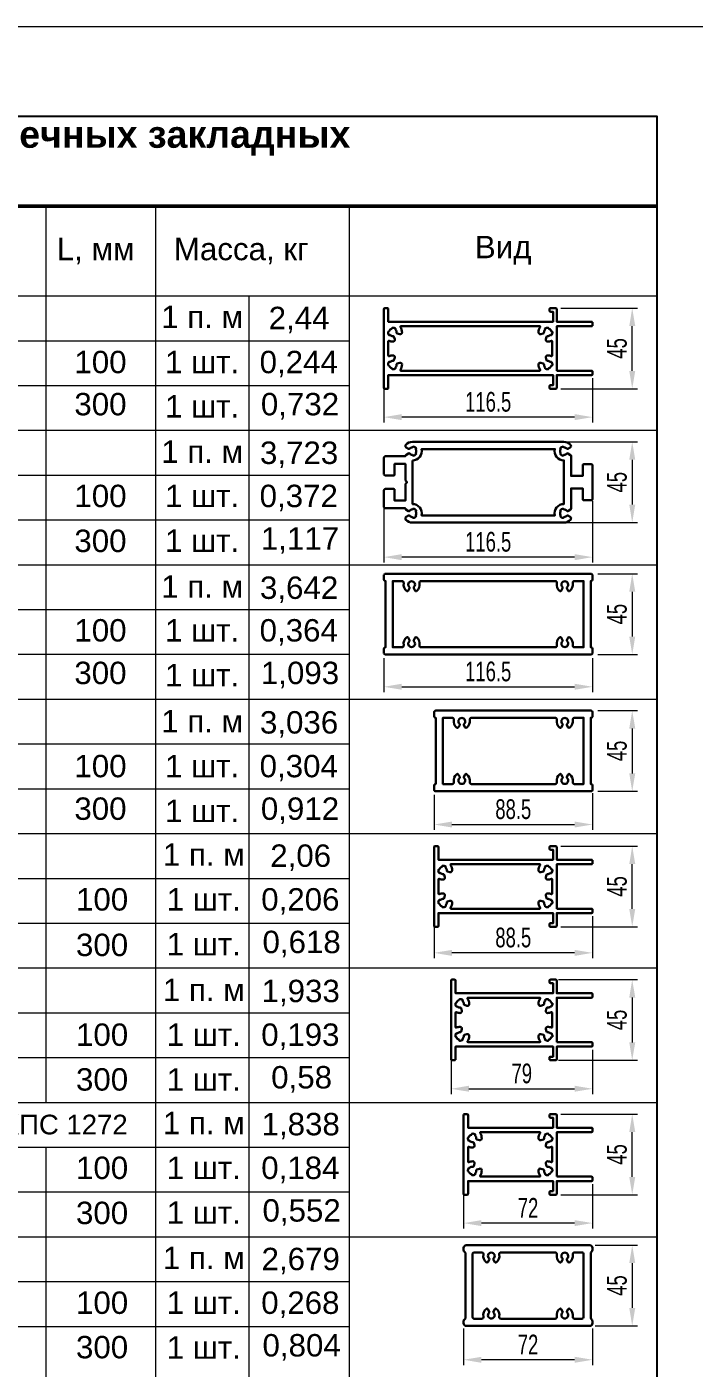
# Model space of a CAD drawing. Extents: x -37 to 4620, y -49 to 348.
# Drawn here: x 749.6 to 824.1, y 147.3 to 297 of the extents above; entities that cross this region are included whole.
import ezdxf

# ---------------------------------------------------------------- set-up
doc = ezdxf.new("R2010")
doc.units = 0
doc.header["$LTSCALE"] = 5
doc.layers.get('0').update_dxf_attribs({"linetype": 'CONTINUOUS', "lineweight": 30})
doc.layers.get('DEFPOINTS').update_dxf_attribs({"linetype": 'CONTINUOUS'})
for name, color, linetype, lineweight in [('3', 1, 'CONTINUOUS', 20), ('4', 160, 'CONTINUOUS', 18), ('Рамки', 1, 'CONTINUOUS', 15), ('Текстовый', 7, 'CONTINUOUS', 9)]:
    doc.layers.add(name, color=color, linetype=linetype, lineweight=lineweight)
doc.layers.add('Скрытые', color=14, linetype='CONTINUOUS', plot=False)
doc.styles.add('22', font='RUSS.SHX', dxfattribs={"width": 0.7, "height": 2.2})
doc.styles.add('4', font='RUSS.shx', dxfattribs={"width": 0.7, "height": 3.5})
doc.styles.add('Каталожный', font='arial.ttf', dxfattribs={"height": 2.5})
doc.dimstyles.new('MX1$0', dxfattribs={"dimtxt": 2.5, "dimasz": 3, "dimexe": 1.3, "dimexo": 0.6, "dimgap": 0.6, "dimtad": 1, "dimdsep": 46, "dimtxsty": '4', "dimcen": 0, "dimclrd": 256, "dimclre": 256, "dimclrt": 256, "dimaunit": 1, "dimadec": 0, "dimazin": 0, "dimtfac": 1, "dimtmove": 0, "dimatfit": 3, "dimfxl": 1, "dimtvp": 1, "dimtolj": 1, "dimlwd": -1, "dimlwe": -1, "dimarcsym": 0})

# ---------------------------------------------------------------- blocks, each defined once
blk = doc.blocks.new('*D104')
at = {"layer": '4', "transparency": 16777216}
for p, q in [((789.49, 226.56), (789.49, 222.75)), ((812.79, 226.56), (812.79, 222.75)), ((791.49, 223.35), (810.79, 223.35))]:
    blk.add_line(p, q, dxfattribs=at)
for points in [[(791.49, 223.69), (791.49, 223.02), (789.49, 223.35)], [(810.79, 223.69), (810.79, 223.02), (812.79, 223.35)]]:
    blk.add_solid(points, dxfattribs=at)
at = {"layer": 'DEFPOINTS', "color": 0, "transparency": 16777216}
for p in [(789.49, 227.16), (812.79, 227.16), (812.79, 223.35)]:
    blk.add_point(p, dxfattribs=at)
at = {"layer": '4', "transparency": 16777216, "insert": (801.14, 225.05), "char_height": 2.2, "attachment_point": 5, "style": '22'}
blk.add_mtext('\\A1;116.5', dxfattribs=at)
blk = doc.blocks.new('*D105')
at = {"layer": '4', "transparency": 16777216}
for p, q in [((813.39, 235.96), (817.82, 235.96)), ((817.22, 233.96), (817.22, 228.96)), ((813.39, 226.96), (817.82, 226.96))]:
    blk.add_line(p, q, dxfattribs=at)
for points in [[(816.89, 233.96), (817.56, 233.96), (817.22, 235.96)], [(816.89, 228.96), (817.56, 228.96), (817.22, 226.96)]]:
    blk.add_solid(points, dxfattribs=at)
at = {"layer": 'DEFPOINTS', "color": 0, "transparency": 16777216}
for p in [(812.79, 235.96), (812.79, 226.96), (817.22, 226.96)]:
    blk.add_point(p, dxfattribs=at)
at = {"layer": '4', "transparency": 16777216, "insert": (815.52, 231.46), "char_height": 2.2, "attachment_point": 5, "rotation": 90, "style": '22'}
blk.add_mtext('\\A1;45', dxfattribs=at)
blk = doc.blocks.new('*D106')
at = {"layer": '4', "transparency": 16777216}
for p, q in [((808.92, 250.68), (817.82, 250.68)), ((817.22, 248.68), (817.22, 243.68)), ((808.92, 241.68), (817.82, 241.68))]:
    blk.add_line(p, q, dxfattribs=at)
for points in [[(816.89, 248.68), (817.56, 248.68), (817.22, 250.68)], [(816.89, 243.68), (817.56, 243.68), (817.22, 241.68)]]:
    blk.add_solid(points, dxfattribs=at)
at = {"layer": 'DEFPOINTS', "color": 0, "transparency": 16777216}
for p in [(808.32, 250.68), (808.32, 241.68), (817.22, 241.68)]:
    blk.add_point(p, dxfattribs=at)
at = {"layer": '4', "transparency": 16777216, "insert": (815.52, 246.18), "char_height": 2.2, "attachment_point": 5, "rotation": 90, "style": '22'}
blk.add_mtext('\\A1;45', dxfattribs=at)
blk = doc.blocks.new('*D107')
at = {"layer": '4', "transparency": 16777216}
for p, q in [((789.49, 244.05), (789.49, 237.22)), ((812.79, 244.05), (812.79, 237.22)), ((810.79, 237.82), (791.49, 237.82))]:
    blk.add_line(p, q, dxfattribs=at)
for points in [[(791.49, 238.15), (791.49, 237.48), (789.49, 237.82)], [(810.79, 238.15), (810.79, 237.48), (812.79, 237.82)]]:
    blk.add_solid(points, dxfattribs=at)
at = {"layer": 'DEFPOINTS', "color": 0, "transparency": 16777216}
for p in [(789.49, 244.65), (812.79, 244.65), (789.49, 237.82)]:
    blk.add_point(p, dxfattribs=at)
at = {"layer": '4', "transparency": 16777216, "insert": (801.14, 239.52), "char_height": 2.2, "attachment_point": 5, "style": '22'}
blk.add_mtext('\\A1;116.5', dxfattribs=at)
blk = doc.blocks.new('*D110')
at = {"layer": '4', "transparency": 16777216}
for p, q in [((809.24, 265.61), (817.82, 265.61)), ((817.22, 258.61), (817.22, 263.61)), ((809.24, 256.61), (817.82, 256.61))]:
    blk.add_line(p, q, dxfattribs=at)
for points in [[(816.89, 263.61), (817.56, 263.61), (817.22, 265.61)], [(816.89, 258.61), (817.56, 258.61), (817.22, 256.61)]]:
    blk.add_solid(points, dxfattribs=at)
at = {"layer": 'DEFPOINTS', "color": 0, "transparency": 16777216}
for p in [(808.64, 265.61), (817.22, 265.61), (808.64, 256.61)]:
    blk.add_point(p, dxfattribs=at)
at = {"layer": '4', "transparency": 16777216, "insert": (815.52, 261.11), "char_height": 2.2, "attachment_point": 5, "rotation": 90, "style": '22'}
blk.add_mtext('\\A1;45', dxfattribs=at)
blk = doc.blocks.new('*D111')
at = {"layer": '4', "transparency": 16777216}
for p, q in [((812.79, 257.78), (812.79, 252.84)), ((789.49, 256.84), (789.49, 252.84)), ((810.79, 253.44), (791.49, 253.44))]:
    blk.add_line(p, q, dxfattribs=at)
for points in [[(791.49, 253.78), (791.49, 253.11), (789.49, 253.44)], [(810.79, 253.78), (810.79, 253.11), (812.79, 253.44)]]:
    blk.add_solid(points, dxfattribs=at)
at = {"layer": 'DEFPOINTS', "color": 0, "transparency": 16777216}
for p in [(812.79, 258.38), (789.49, 257.44), (789.49, 253.44)]:
    blk.add_point(p, dxfattribs=at)
at = {"layer": '4', "transparency": 16777216, "insert": (801.14, 255.14), "char_height": 2.2, "attachment_point": 5, "style": '22'}
blk.add_mtext('\\A1;116.5', dxfattribs=at)
blk = doc.blocks.new('*D71')
at = {"layer": '4', "transparency": 16777216}
for p, q in [((798.39, 151.73), (798.39, 147.65)), ((812.79, 151.73), (812.79, 147.65)), ((810.79, 148.25), (800.39, 148.25))]:
    blk.add_line(p, q, dxfattribs=at)
for points in [[(800.39, 148.58), (800.39, 147.91), (798.39, 148.25)], [(810.79, 148.58), (810.79, 147.91), (812.79, 148.25)]]:
    blk.add_solid(points, dxfattribs=at)
at = {"layer": 'DEFPOINTS', "color": 0, "transparency": 16777216}
for p in [(798.39, 152.33), (812.79, 152.33), (798.39, 148.25)]:
    blk.add_point(p, dxfattribs=at)
at = {"layer": '4', "transparency": 16777216, "insert": (805.59, 149.95), "char_height": 2.2, "attachment_point": 5, "style": '22'}
blk.add_mtext('\\A1;72', dxfattribs=at)
blk = doc.blocks.new('*D72')
at = {"layer": '4', "transparency": 16777216}
for p, q in [((813.09, 161.03), (817.82, 161.03)), ((817.22, 159.03), (817.22, 154.03)), ((813.09, 152.03), (817.82, 152.03))]:
    blk.add_line(p, q, dxfattribs=at)
for points in [[(816.89, 159.03), (817.56, 159.03), (817.22, 161.03)], [(816.89, 154.03), (817.56, 154.03), (817.22, 152.03)]]:
    blk.add_solid(points, dxfattribs=at)
at = {"layer": 'DEFPOINTS', "color": 0, "transparency": 16777216}
for p in [(812.49, 161.03), (812.49, 152.03), (817.22, 152.03)]:
    blk.add_point(p, dxfattribs=at)
at = {"layer": '4', "transparency": 16777216, "insert": (815.52, 156.53), "char_height": 2.2, "attachment_point": 5, "rotation": 90, "style": '22'}
blk.add_mtext('\\A1;45', dxfattribs=at)
blk = doc.blocks.new('*D73')
at = {"layer": '4', "transparency": 16777216}
for p, q in [((795.09, 211.29), (795.09, 207.38)), ((812.79, 211.49), (812.79, 207.38)), ((797.09, 207.98), (810.79, 207.98))]:
    blk.add_line(p, q, dxfattribs=at)
for points in [[(797.09, 208.31), (797.09, 207.65), (795.09, 207.98)], [(810.79, 208.31), (810.79, 207.65), (812.79, 207.98)]]:
    blk.add_solid(points, dxfattribs=at)
at = {"layer": 'DEFPOINTS', "color": 0, "transparency": 16777216}
for p in [(795.09, 211.89), (812.79, 212.09), (812.79, 207.98)]:
    blk.add_point(p, dxfattribs=at)
at = {"layer": '4', "transparency": 16777216, "insert": (803.94, 209.68), "char_height": 2.2, "attachment_point": 5, "style": '22'}
blk.add_mtext('\\A1;88.5', dxfattribs=at)
blk = doc.blocks.new('*D74')
at = {"layer": '4', "transparency": 16777216}
for p, q in [((813.39, 220.69), (817.82, 220.69)), ((817.22, 218.69), (817.22, 213.69)), ((813.39, 211.69), (817.82, 211.69))]:
    blk.add_line(p, q, dxfattribs=at)
for points in [[(816.89, 218.69), (817.56, 218.69), (817.22, 220.69)], [(816.89, 213.69), (817.56, 213.69), (817.22, 211.69)]]:
    blk.add_solid(points, dxfattribs=at)
at = {"layer": 'DEFPOINTS', "color": 0, "transparency": 16777216}
for p in [(812.79, 220.69), (812.79, 211.69), (817.22, 211.69)]:
    blk.add_point(p, dxfattribs=at)
at = {"layer": '4', "transparency": 16777216, "insert": (815.52, 216.19), "char_height": 2.2, "attachment_point": 5, "rotation": 90, "style": '22'}
blk.add_mtext('\\A1;45', dxfattribs=at)
blk = doc.blocks.new('*D76')
at = {"layer": '4', "transparency": 16777216}
for p, q in [((809.24, 205.57), (817.82, 205.57)), ((817.22, 198.57), (817.22, 203.57)), ((809.24, 196.57), (817.82, 196.57))]:
    blk.add_line(p, q, dxfattribs=at)
for points in [[(816.89, 203.57), (817.56, 203.57), (817.22, 205.57)], [(816.89, 198.57), (817.56, 198.57), (817.22, 196.57)]]:
    blk.add_solid(points, dxfattribs=at)
at = {"layer": 'DEFPOINTS', "color": 0, "transparency": 16777216}
for p in [(808.64, 205.57), (817.22, 205.57), (808.64, 196.57)]:
    blk.add_point(p, dxfattribs=at)
at = {"layer": '4', "transparency": 16777216, "insert": (815.52, 201.07), "char_height": 2.2, "attachment_point": 5, "rotation": 90, "style": '22'}
blk.add_mtext('\\A1;45', dxfattribs=at)
blk = doc.blocks.new('*D77')
at = {"layer": '4', "transparency": 16777216}
for p, q in [((812.79, 197.74), (812.79, 193.06)), ((795.09, 196.8), (795.09, 193.06)), ((810.79, 193.66), (797.09, 193.66))]:
    blk.add_line(p, q, dxfattribs=at)
for points in [[(797.09, 193.99), (797.09, 193.32), (795.09, 193.66)], [(810.79, 193.99), (810.79, 193.32), (812.79, 193.66)]]:
    blk.add_solid(points, dxfattribs=at)
at = {"layer": 'DEFPOINTS', "color": 0, "transparency": 16777216}
for p in [(812.79, 198.34), (795.09, 197.4), (795.09, 193.66)]:
    blk.add_point(p, dxfattribs=at)
at = {"layer": '4', "transparency": 16777216, "insert": (803.94, 195.36), "char_height": 2.2, "attachment_point": 5, "style": '22'}
blk.add_mtext('\\A1;88.5', dxfattribs=at)
blk = doc.blocks.new('*D78')
at = {"layer": '4', "transparency": 16777216}
for p, q in [((809.24, 175.66), (817.82, 175.66)), ((817.22, 168.66), (817.22, 173.66)), ((809.24, 166.66), (817.82, 166.66))]:
    blk.add_line(p, q, dxfattribs=at)
for points in [[(816.89, 173.66), (817.56, 173.66), (817.22, 175.66)], [(816.89, 168.66), (817.56, 168.66), (817.22, 166.66)]]:
    blk.add_solid(points, dxfattribs=at)
at = {"layer": 'DEFPOINTS', "color": 0, "transparency": 16777216}
for p in [(808.64, 175.66), (817.22, 175.66), (808.64, 166.66)]:
    blk.add_point(p, dxfattribs=at)
at = {"layer": '4', "transparency": 16777216, "insert": (815.52, 171.16), "char_height": 2.2, "attachment_point": 5, "rotation": 90, "style": '22'}
blk.add_mtext('\\A1;45', dxfattribs=at)
blk = doc.blocks.new('*D79')
at = {"layer": '4', "transparency": 16777216}
for p, q in [((812.79, 167.83), (812.79, 162.9)), ((798.39, 166.9), (798.39, 162.9)), ((810.79, 163.5), (800.39, 163.5))]:
    blk.add_line(p, q, dxfattribs=at)
for points in [[(800.39, 163.83), (800.39, 163.17), (798.39, 163.5)], [(810.79, 163.83), (810.79, 163.17), (812.79, 163.5)]]:
    blk.add_solid(points, dxfattribs=at)
at = {"layer": 'DEFPOINTS', "color": 0, "transparency": 16777216}
for p in [(812.79, 168.43), (798.39, 167.5), (798.39, 163.5)]:
    blk.add_point(p, dxfattribs=at)
at = {"layer": '4', "transparency": 16777216, "insert": (805.59, 165.2), "char_height": 2.2, "attachment_point": 5, "style": '22'}
blk.add_mtext('\\A1;72', dxfattribs=at)
blk = doc.blocks.new('*D80')
at = {"layer": '4', "transparency": 16777216}
for p, q in [((812.79, 182.84), (812.79, 177.89)), ((796.99, 182.39), (796.99, 177.89)), ((798.99, 178.49), (810.79, 178.49))]:
    blk.add_line(p, q, dxfattribs=at)
for points in [[(798.99, 178.83), (798.99, 178.16), (796.99, 178.49)], [(810.79, 178.83), (810.79, 178.16), (812.79, 178.49)]]:
    blk.add_solid(points, dxfattribs=at)
at = {"layer": 'DEFPOINTS', "color": 0, "transparency": 16777216}
for p in [(796.99, 182.99, 0.02), (812.79, 183.44, 0.02), (812.79, 178.49)]:
    blk.add_point(p, dxfattribs=at)
at = {"layer": '4', "transparency": 16777216, "insert": (804.89, 180.19), "char_height": 2.2, "attachment_point": 5, "style": '22'}
blk.add_mtext('\\A1;79', dxfattribs=at)
blk = doc.blocks.new('*D81')
at = {"layer": '4', "transparency": 16777216}
for p, q in [((808.99, 190.67), (817.82, 190.67)), ((817.22, 188.67), (817.22, 183.67)), ((808.99, 181.67), (817.82, 181.67))]:
    blk.add_line(p, q, dxfattribs=at)
for points in [[(816.89, 188.67), (817.56, 188.67), (817.22, 190.67)], [(816.89, 183.67), (817.56, 183.67), (817.22, 181.67)]]:
    blk.add_solid(points, dxfattribs=at)
at = {"layer": 'DEFPOINTS', "color": 0, "transparency": 16777216}
for p in [(808.39, 190.67, 0.02), (808.39, 181.67, 0.02), (817.22, 181.67)]:
    blk.add_point(p, dxfattribs=at)
at = {"layer": '4', "transparency": 16777216, "insert": (815.52, 186.17), "char_height": 2.2, "attachment_point": 5, "rotation": 90, "style": '22'}
blk.add_mtext('\\A1;45', dxfattribs=at)

msp = doc.modelspace()

# ---------------------------------------------------------------- linework, layer by layer
at = {"linetype": 'Continuous', "lineweight": 50}
msp.add_line((655, 276.974), (820, 276.98, 0.033), dxfattribs=at)
for points, elevation in [([(808.788, 258.627), (808.788, 263.587), (812.688, 263.587, 0.4142136), (812.788, 263.687), (812.788, 263.987, 0.4142136), (812.688, 264.087), (808.788, 264.087), (808.788, 265.507, 0.4142136), (808.688, 265.607), (808.088, 265.607, 0.4142136), (807.988, 265.507), (807.988, 265.307, 0.4142136), (808.088, 265.207), (808.388, 265.207), (808.388, 264.087), (789.988, 264.087), (789.988, 265.507, 0.4142136), (789.888, 265.607), (789.588, 265.607, 0.4142136), (789.488, 265.507), (789.488, 256.707, 0.4142136), (789.588, 256.607), (789.888, 256.607, 0.4142136), (789.988, 256.707), (789.988, 258.127), (808.388, 258.127), (808.388, 257.007), (808.088, 257.007, 0.4142136), (807.988, 256.907), (807.988, 256.707, 0.4142136), (808.088, 256.607), (808.688, 256.607, 0.4142136), (808.788, 256.707), (808.788, 258.127), (812.688, 258.127, 0.4142136), (812.788, 258.227), (812.788, 258.527, 0.4142136), (812.688, 258.627)], 0.03), ([(790.981, 259.439, 0.3586058), (790.907, 259.336, -0.2039765), (790.799, 259.025, 0.25491), (790.786, 258.969), (790.806, 258.895, -0.2), (790.419, 258.792), (790.399, 258.866, 0.25491), (790.36, 258.907, -0.2419516), (790.088, 259.179, 0.25491), (790.047, 259.218), (789.973, 259.238, -0.2), (790.076, 259.625), (790.15, 259.605, 0.25491), (790.206, 259.618, -0.2039765), (790.517, 259.726, 0.3586058), (790.62, 259.8), (790.697, 260.085, 0.4874271), (790.507, 260.337, 0.1089189), (790.072, 260.25, -0.5418703), (789.988, 260.304), (789.988, 261.91, -0.5418703), (790.072, 261.965, 0.1089189), (790.507, 261.877, 0.4874271), (790.697, 262.129), (790.62, 262.414, 0.3586058), (790.517, 262.488, -0.2039765), (790.206, 262.596, 0.25491), (790.15, 262.61), (790.076, 262.59, -0.2), (789.973, 262.976), (790.047, 262.996, 0.25491), (790.088, 263.036, -0.2419516), (790.36, 263.307, 0.25491), (790.399, 263.349), (790.419, 263.423, -0.2), (790.806, 263.319), (790.786, 263.245, 0.25491), (790.799, 263.189, -0.2039765), (790.907, 262.879, 0.3586058), (790.981, 262.775), (791.266, 262.699, 0.4874271), (791.518, 262.888, 0.1571487), (791.335, 263.493, -0.6048292), (791.385, 263.587), (806.892, 263.587, -0.6048292), (806.941, 263.493, 0.1571487), (806.758, 262.888, 0.4874271), (807.01, 262.699), (807.295, 262.775, 0.3586058), (807.369, 262.879, -0.2039765), (807.477, 263.189, 0.25491), (807.491, 263.245), (807.471, 263.319, -0.2), (807.857, 263.423), (807.877, 263.349, 0.25491), (807.917, 263.307, -0.2419516), (808.188, 263.036, 0.25491), (808.23, 262.996), (808.304, 262.976, -0.2), (808.2, 262.59), (808.126, 262.61, 0.25491), (808.07, 262.596, -0.2039765), (807.759, 262.488, 0.3586058), (807.656, 262.414), (807.58, 262.129, 0.4874271), (807.769, 261.877, 0.1089189), (808.204, 261.965, -0.5418703), (808.288, 261.91), (808.288, 260.304, -0.5418703), (808.204, 260.25, 0.1089189), (807.769, 260.337, 0.4874271), (807.58, 260.085), (807.656, 259.8, 0.3586058), (807.759, 259.726, -0.2039765), (808.07, 259.618, 0.25491), (808.126, 259.605), (808.2, 259.625, -0.2), (808.304, 259.238), (808.23, 259.218, 0.25491), (808.188, 259.179, -0.2419516), (807.917, 258.907, 0.25491), (807.877, 258.866), (807.857, 258.792, -0.2), (807.471, 258.895), (807.491, 258.969, 0.25491), (807.477, 259.025, -0.2039765), (807.369, 259.336, 0.3586058), (807.295, 259.439), (807.01, 259.516, 0.4874271), (806.758, 259.326, 0.1571487), (806.941, 258.721, -0.6048292), (806.892, 258.627), (791.385, 258.627, -0.6048292), (791.335, 258.721, 0.1571487), (791.518, 259.326, 0.4874271), (791.266, 259.516)], 0.03), ([(791.888, 245.955), (791.888, 244.13), (790.688, 244.13), (790.688, 245.33, 0.4142136), (790.588, 245.43), (789.688, 245.43, 0.4142136), (789.488, 245.23), (789.488, 243.48, 0.4142136), (789.688, 243.28), (791.888, 243.28), (791.888, 243.23, 0.2679492), (791.938, 243.143), (792.246, 242.965, 0.3586058), (792.372, 242.986, -0.2039765), (792.668, 243.13, 0.25491), (792.717, 243.16), (792.755, 243.226, -0.2), (793.101, 243.026), (793.063, 242.96, 0.25491), (793.062, 242.902, -0.2419516), (793.062, 242.518, 0.25491), (793.063, 242.461), (793.101, 242.394, -0.2), (792.755, 242.194), (792.717, 242.261, 0.25491), (792.668, 242.291, -0.2039765), (792.372, 242.434, 0.3586058), (792.246, 242.455), (791.986, 242.305, 0.485561), (791.942, 242, 0.2052814), (792.688, 241.68), (809.588, 241.68, 0.2052814), (810.334, 242, 0.485561), (810.29, 242.305), (810.03, 242.455, 0.3586058), (809.905, 242.434, -0.2039765), (809.609, 242.291, 0.25491), (809.56, 242.261), (809.521, 242.194, -0.2), (809.175, 242.394), (809.213, 242.461, 0.25491), (809.215, 242.518, -0.2419516), (809.215, 242.902, 0.25491), (809.213, 242.96), (809.175, 243.026, -0.2), (809.521, 243.226), (809.56, 243.16, 0.25491), (809.609, 243.13, -0.2039765), (809.905, 242.986, 0.3586058), (810.03, 242.965), (810.338, 243.143, 0.2679492), (810.388, 243.23), (810.388, 245.48), (811.688, 245.48), (811.688, 244.28, 0.4142136), (811.788, 244.18), (812.688, 244.18, 0.4142136), (812.788, 244.28), (812.788, 248.08, 0.4142136), (812.688, 248.18), (811.788, 248.18, 0.4142136), (811.688, 248.08), (811.688, 246.88), (810.388, 246.88), (810.388, 249.131, 0.2679492), (810.338, 249.217), (810.03, 249.395, 0.3586058), (809.905, 249.374, -0.2039765), (809.609, 249.231, 0.25491), (809.56, 249.201), (809.521, 249.134, -0.2), (809.175, 249.334), (809.213, 249.401, 0.25491), (809.215, 249.458, -0.2419516), (809.215, 249.842, 0.25491), (809.213, 249.9), (809.175, 249.966, -0.2), (809.521, 250.166), (809.56, 250.1, 0.25491), (809.609, 250.07, -0.2039765), (809.905, 249.926, 0.3586058), (810.03, 249.905), (810.29, 250.055, 0.485561), (810.334, 250.36, 0.2052814), (809.588, 250.68), (792.688, 250.68, 0.2052814), (791.942, 250.36, 0.485561), (791.986, 250.055), (792.246, 249.905, 0.3586058), (792.372, 249.926, -0.2039765), (792.668, 250.07, 0.25491), (792.717, 250.1), (792.755, 250.166, -0.2), (793.101, 249.966), (793.063, 249.9, 0.25491), (793.062, 249.842, -0.2419516), (793.062, 249.458, 0.25491), (793.063, 249.401), (793.101, 249.334, -0.2), (792.755, 249.134), (792.717, 249.201, 0.25491), (792.668, 249.231, -0.2039765), (792.372, 249.374, 0.3586058), (792.246, 249.395), (791.938, 249.217, 0.2679492), (791.888, 249.131), (791.888, 249.08), (789.688, 249.08, 0.4142136), (789.488, 248.88), (789.488, 247.13, 0.4142136), (789.688, 246.93), (790.588, 246.93, 0.4142136), (790.688, 247.03), (790.688, 248.23), (791.888, 248.23), (791.888, 246.405, 0.1989124), (791.906, 246.363), (792.088, 246.18), (791.906, 245.998, 0.1989124)], 0.028), ([(792.688, 248.62), (792.688, 243.74, -0.4818211), (793.692, 242.48), (808.584, 242.48, -0.4818211), (809.588, 243.74), (809.588, 248.62, -0.4818211), (808.584, 249.88), (793.692, 249.88, -0.4818211)], 0.028), ([(812.588, 235.956, -0.4142136), (812.788, 235.756), (812.788, 235.356, -0.4142136), (812.588, 235.156), (812.588, 227.756), (812.588, 227.756, -0.4142136), (812.788, 227.556), (812.788, 227.156, -0.4142136), (812.588, 226.956), (789.688, 226.956, -0.4142136), (789.488, 227.156), (789.488, 227.556, -0.4142136), (789.688, 227.756), (789.688, 227.756), (789.688, 235.156, -0.4142136), (789.488, 235.356), (789.488, 235.756, -0.4142136), (789.688, 235.956)], 0.026), ([(792.191, 234.068), (792.354, 234.349, 0.3539973), (792.334, 234.473, -2.6034117), (792.843, 234.473, 0.3539973), (792.823, 234.349), (792.985, 234.068, 0.4514162), (793.132, 234.039, 0.2834189), (793.473, 234.919, -0.468837), (793.67, 235.156), (808.607, 235.156, -0.468837), (808.803, 234.919, 0.2834189), (809.144, 234.039, 0.4514162), (809.291, 234.068), (809.454, 234.349, 0.3539973), (809.434, 234.473, -2.6034117), (809.943, 234.473, 0.3539973), (809.923, 234.349), (810.085, 234.068, 0.4514162), (810.232, 234.039, 0.2834189), (810.573, 234.919, -0.468837), (810.77, 235.156), (811.788, 235.156), (811.788, 227.756), (810.77, 227.756, -0.468837), (810.573, 227.992, 0.2834189), (810.232, 228.873, 0.4514162), (810.085, 228.843), (809.923, 228.562, 0.3539973), (809.943, 228.438, -2.6034117), (809.434, 228.438, 0.3539973), (809.454, 228.562), (809.291, 228.843, 0.4514162), (809.144, 228.873, 0.2834189), (808.803, 227.992, -0.468837), (808.607, 227.756), (793.67, 227.756, -0.468837), (793.473, 227.992, 0.2834189), (793.132, 228.873, 0.4514162), (792.985, 228.843), (792.823, 228.562, 0.3539973), (792.843, 228.438, -2.6034117), (792.334, 228.438, 0.3539973), (792.354, 228.562), (792.191, 228.843, 0.4514162), (792.044, 228.873, 0.2834189), (791.703, 227.992, -0.468837), (791.507, 227.756), (790.488, 227.756), (790.488, 235.156), (791.507, 235.156, -0.468837), (791.703, 234.919, 0.2834189), (792.044, 234.039, 0.4514162)], 0.026), ([(795.288, 211.689, -0.4142136), (795.088, 211.889), (795.088, 212.289, -0.4142136), (795.288, 212.489), (795.288, 219.889, -0.4142136), (795.088, 220.089), (795.088, 220.489, -0.4142136), (795.288, 220.689), (812.588, 220.689, -0.4142136), (812.788, 220.489), (812.788, 220.089, -0.4142136), (812.588, 219.889), (812.588, 212.489, -0.4142136), (812.788, 212.289), (812.788, 211.889, -0.4142136), (812.588, 211.689)], 0.024), ([(810.085, 213.576), (809.923, 213.296, 0.3539973), (809.943, 213.171, -2.6034117), (809.434, 213.171, 0.3539973), (809.454, 213.296), (809.291, 213.576, 0.4514162), (809.144, 213.606, 0.2834189), (808.803, 212.725, -0.468837), (808.607, 212.489), (799.27, 212.489, -0.468837), (799.073, 212.725, 0.2834189), (798.732, 213.606, 0.4514162), (798.585, 213.576), (798.423, 213.296, 0.3539973), (798.443, 213.171, -2.6034117), (797.934, 213.171, 0.3539973), (797.954, 213.296), (797.791, 213.576, 0.4514162), (797.644, 213.606, 0.2834189), (797.303, 212.725, -0.468837), (797.107, 212.489), (796.088, 212.489), (796.088, 219.889), (797.107, 219.889, -0.468837), (797.303, 219.653, 0.2834189), (797.644, 218.772, 0.4514162), (797.791, 218.802), (797.954, 219.082, 0.3539973), (797.934, 219.207, -2.6034117), (798.443, 219.207, 0.3539973), (798.423, 219.082), (798.585, 218.802, 0.4514162), (798.732, 218.772, 0.2834189), (799.073, 219.653, -0.468837), (799.27, 219.889), (808.607, 219.889, -0.468837), (808.803, 219.653, 0.2834189), (809.144, 218.772, 0.4514162), (809.291, 218.802), (809.454, 219.082, 0.3539973), (809.434, 219.207, -2.6034117), (809.943, 219.207, 0.3539973), (809.923, 219.082), (810.085, 218.802, 0.4514162), (810.232, 218.772, 0.2834189), (810.573, 219.653, -0.468837), (810.77, 219.889), (811.788, 219.889), (811.788, 212.489), (810.77, 212.489, -0.468837), (810.573, 212.725, 0.2834189), (810.232, 213.606, 0.4514162)], 0.024), ([(808.788, 198.588), (808.788, 203.548), (812.688, 203.548, 0.4142136), (812.788, 203.648), (812.788, 203.948, 0.4142136), (812.688, 204.048), (808.788, 204.048), (808.788, 205.468, 0.4142136), (808.688, 205.568), (808.088, 205.568, 0.4142136), (807.988, 205.468), (807.988, 205.268, 0.4142136), (808.088, 205.168), (808.388, 205.168), (808.388, 204.048), (795.588, 204.048), (795.588, 205.468, 0.4142136), (795.488, 205.568), (795.188, 205.568, 0.4142136), (795.088, 205.468), (795.088, 196.668, 0.4142136), (795.188, 196.568), (795.488, 196.568, 0.4142136), (795.588, 196.668), (795.588, 198.088), (808.388, 198.088), (808.388, 196.968), (808.088, 196.968, 0.4142136), (807.988, 196.868), (807.988, 196.668, 0.4142136), (808.088, 196.568), (808.688, 196.568, 0.4142136), (808.788, 196.668), (808.788, 198.088), (812.688, 198.088, 0.4142136), (812.788, 198.188), (812.788, 198.488, 0.4142136), (812.688, 198.588)], 0.022), ([(796.581, 199.4, 0.3586058), (796.507, 199.297, -0.2039765), (796.4, 198.986, 0.25491), (796.386, 198.93), (796.406, 198.856, -0.2), (796.019, 198.753), (796, 198.827, 0.25491), (795.96, 198.868, -0.2419516), (795.689, 199.14, 0.25491), (795.647, 199.18), (795.573, 199.199, -0.2), (795.677, 199.586), (795.75, 199.566, 0.25491), (795.806, 199.579, -0.2039765), (796.117, 199.687, 0.3586058), (796.221, 199.761), (796.297, 200.046, 0.4874271), (796.107, 200.298, 0.1089189), (795.673, 200.211, -0.5418703), (795.588, 200.266), (795.588, 201.871, -0.5418703), (795.673, 201.926, 0.1089189), (796.107, 201.839, 0.4874271), (796.297, 202.09), (796.221, 202.375, 0.3586058), (796.117, 202.449, -0.2039765), (795.806, 202.557, 0.25491), (795.75, 202.571), (795.677, 202.551, -0.2), (795.573, 202.937), (795.647, 202.957, 0.25491), (795.689, 202.997, -0.2419516), (795.96, 203.268, 0.25491), (796, 203.31), (796.019, 203.384, -0.2), (796.406, 203.28), (796.386, 203.206, 0.25491), (796.4, 203.15, -0.2039765), (796.507, 202.84, 0.3586058), (796.581, 202.736), (796.867, 202.66, 0.4874271), (797.118, 202.849, 0.1571487), (796.936, 203.454, -0.6048292), (796.985, 203.548), (806.892, 203.548, -0.6048292), (806.941, 203.454, 0.1571487), (806.759, 202.849, 0.4874271), (807.01, 202.66), (807.296, 202.736, 0.3586058), (807.369, 202.84, -0.2039765), (807.477, 203.15, 0.25491), (807.491, 203.206), (807.471, 203.28, -0.2), (807.857, 203.384), (807.877, 203.31, 0.25491), (807.917, 203.268, -0.2419516), (808.188, 202.997, 0.25491), (808.23, 202.957), (808.304, 202.937, -0.2), (808.2, 202.551), (808.126, 202.571, 0.25491), (808.071, 202.557, -0.2039765), (807.76, 202.449, 0.3586058), (807.656, 202.375), (807.58, 202.09, 0.4874271), (807.769, 201.839, 0.1089189), (808.204, 201.926, -0.5418703), (808.288, 201.871), (808.288, 200.266, -0.5418703), (808.204, 200.211, 0.1089189), (807.769, 200.298, 0.4874271), (807.58, 200.046), (807.656, 199.761, 0.3586058), (807.76, 199.687, -0.2039765), (808.071, 199.579, 0.25491), (808.126, 199.566), (808.2, 199.586, -0.2), (808.304, 199.199), (808.23, 199.18, 0.25491), (808.188, 199.14, -0.2419516), (807.917, 198.868, 0.25491), (807.877, 198.827), (807.857, 198.753, -0.2), (807.471, 198.856), (807.491, 198.93, 0.25491), (807.477, 198.986, -0.2039765), (807.369, 199.297, 0.3586058), (807.296, 199.4), (807.01, 199.477, 0.4874271), (806.759, 199.287, 0.1571487), (806.941, 198.682, -0.6048292), (806.892, 198.588), (796.985, 198.588, -0.6048292), (796.936, 198.682, 0.1571487), (797.118, 199.287, 0.4874271), (796.867, 199.477)], 0.022), ([(808.789, 183.693), (808.789, 188.653), (812.689, 188.653, 0.4142136), (812.789, 188.753), (812.789, 189.053, 0.4142136), (812.689, 189.153), (808.789, 189.153), (808.789, 190.573, 0.4142136), (808.689, 190.673), (808.089, 190.673, 0.4142136), (807.989, 190.573), (807.989, 190.373, 0.4142136), (808.089, 190.273), (808.389, 190.273), (808.389, 189.153), (797.489, 189.153), (797.489, 190.573, 0.4142136), (797.389, 190.673), (797.089, 190.673, 0.4142136), (796.989, 190.573), (796.989, 181.773, 0.4142136), (797.089, 181.673), (797.389, 181.673, 0.4142136), (797.489, 181.773), (797.489, 183.193), (808.389, 183.193), (808.389, 182.073), (808.089, 182.073, 0.4142136), (807.989, 181.973), (807.989, 181.773, 0.4142136), (808.089, 181.673), (808.689, 181.673, 0.4142136), (808.789, 181.773), (808.789, 183.193), (812.689, 183.193, 0.4142136), (812.789, 183.293), (812.789, 183.593, 0.4142136), (812.689, 183.693)], 0.02), ([(798.481, 184.505, 0.3586058), (798.408, 184.401, -0.2039765), (798.3, 184.09, 0.25491), (798.286, 184.035), (798.306, 183.961, -0.2), (797.92, 183.857), (797.9, 183.931, 0.25491), (797.86, 183.973, -0.2419516), (797.589, 184.244, 0.25491), (797.547, 184.284), (797.473, 184.304, -0.2), (797.577, 184.69), (797.651, 184.67, 0.25491), (797.706, 184.684, -0.2039765), (798.017, 184.792, 0.3586058), (798.121, 184.865), (798.197, 185.151, 0.4874271), (798.008, 185.402, 0.1089189), (797.573, 185.315, -0.5418703), (797.489, 185.37), (797.489, 186.975, -0.5418703), (797.573, 187.03, 0.1089189), (798.008, 186.943, 0.4874271), (798.197, 187.194), (798.121, 187.48, 0.3586058), (798.017, 187.554, -0.2039765), (797.706, 187.661, 0.25491), (797.651, 187.675), (797.577, 187.655, -0.2), (797.473, 188.041), (797.547, 188.061, 0.25491), (797.589, 188.101, -0.2419516), (797.86, 188.372, 0.25491), (797.9, 188.414), (797.92, 188.488, -0.2), (798.306, 188.384), (798.286, 188.31, 0.25491), (798.3, 188.255, -0.2039765), (798.408, 187.944, 0.3586058), (798.481, 187.84), (798.767, 187.764, 0.4874271), (799.018, 187.954, 0.1571487), (798.836, 188.558, -0.6048292), (798.885, 188.653), (806.892, 188.653, -0.6048292), (806.941, 188.558, 0.1571487), (806.759, 187.954, 0.4874271), (807.01, 187.764), (807.296, 187.84, 0.3586058), (807.37, 187.944, -0.2039765), (807.477, 188.255, 0.25491), (807.491, 188.31), (807.471, 188.384, -0.2), (807.857, 188.488), (807.877, 188.414, 0.25491), (807.917, 188.372, -0.2419516), (808.188, 188.101, 0.25491), (808.23, 188.061), (808.304, 188.041, -0.2), (808.2, 187.655), (808.127, 187.675, 0.25491), (808.071, 187.661, -0.2039765), (807.76, 187.554, 0.3586058), (807.656, 187.48), (807.58, 187.194, 0.4874271), (807.77, 186.943, 0.1089189), (808.204, 187.03, -0.5418703), (808.289, 186.975), (808.289, 185.37, -0.5418703), (808.204, 185.315, 0.1089189), (807.77, 185.402, 0.4874271), (807.58, 185.151), (807.656, 184.865, 0.3586058), (807.76, 184.792, -0.2039765), (808.071, 184.684, 0.25491), (808.127, 184.67), (808.2, 184.69, -0.2), (808.304, 184.304), (808.23, 184.284, 0.25491), (808.188, 184.244, -0.2419516), (807.917, 183.973, 0.25491), (807.877, 183.931), (807.857, 183.857, -0.2), (807.471, 183.961), (807.491, 184.035, 0.25491), (807.477, 184.09, -0.2039765), (807.37, 184.401, 0.3586058), (807.296, 184.505), (807.01, 184.581, 0.4874271), (806.759, 184.392, 0.1571487), (806.941, 183.787, -0.6048292), (806.892, 183.693), (798.885, 183.693, -0.6048292), (798.836, 183.787, 0.1571487), (799.018, 184.392, 0.4874271), (798.767, 184.581)], 0.02), ([(808.789, 168.685), (808.789, 173.645), (812.689, 173.645, 0.4142136), (812.789, 173.745), (812.789, 174.045, 0.4142136), (812.689, 174.145), (808.789, 174.145), (808.789, 175.565, 0.4142136), (808.689, 175.665), (808.089, 175.665, 0.4142136), (807.989, 175.565), (807.989, 175.365, 0.4142136), (808.089, 175.265), (808.389, 175.265), (808.389, 174.145), (798.889, 174.145), (798.889, 175.565, 0.4142136), (798.789, 175.665), (798.489, 175.665, 0.4142136), (798.389, 175.565), (798.389, 166.765, 0.4142136), (798.489, 166.665), (798.789, 166.665, 0.4142136), (798.889, 166.765), (798.889, 168.185), (808.389, 168.185), (808.389, 167.065), (808.089, 167.065, 0.4142136), (807.989, 166.965), (807.989, 166.765, 0.4142136), (808.089, 166.665), (808.689, 166.665, 0.4142136), (808.789, 166.765), (808.789, 168.185), (812.689, 168.185, 0.4142136), (812.789, 168.285), (812.789, 168.585, 0.4142136), (812.689, 168.685)], 0.018), ([(799.882, 169.497, 0.3586058), (799.808, 169.394, -0.2039765), (799.7, 169.083, 0.25491), (799.686, 169.027), (799.706, 168.953, -0.2), (799.32, 168.849), (799.3, 168.923, 0.25491), (799.26, 168.965, -0.2419516), (798.989, 169.236, 0.25491), (798.947, 169.276), (798.873, 169.296, -0.2), (798.977, 169.682), (799.051, 169.662, 0.25491), (799.106, 169.676, -0.2039765), (799.417, 169.784, 0.3586058), (799.521, 169.858), (799.597, 170.143, 0.4874271), (799.408, 170.395, 0.1089189), (798.973, 170.307, -0.5418703), (798.889, 170.362), (798.889, 171.968, -0.5418703), (798.973, 172.023, 0.1089189), (799.408, 171.935, 0.4874271), (799.597, 172.187), (799.521, 172.472, 0.3586058), (799.417, 172.546, -0.2039765), (799.106, 172.654, 0.25491), (799.051, 172.667), (798.977, 172.647, -0.2), (798.873, 173.034), (798.947, 173.054, 0.25491), (798.989, 173.093, -0.2419516), (799.26, 173.365, 0.25491), (799.3, 173.406), (799.32, 173.48, -0.2), (799.706, 173.377), (799.686, 173.303, 0.25491), (799.7, 173.247, -0.2039765), (799.808, 172.936, 0.3586058), (799.882, 172.833), (800.167, 172.756, 0.4874271), (800.418, 172.946, 0.1571487), (800.236, 173.551, -0.6048292), (800.285, 173.645), (806.892, 173.645, -0.6048292), (806.941, 173.551, 0.1571487), (806.759, 172.946, 0.4874271), (807.011, 172.756), (807.296, 172.833, 0.3586058), (807.37, 172.936, -0.2039765), (807.477, 173.247, 0.25491), (807.491, 173.303), (807.471, 173.377, -0.2), (807.858, 173.48), (807.877, 173.406, 0.25491), (807.917, 173.365, -0.2419516), (808.189, 173.093, 0.25491), (808.23, 173.054), (808.304, 173.034, -0.2), (808.2, 172.647), (808.127, 172.667, 0.25491), (808.071, 172.654, -0.2039765), (807.76, 172.546, 0.3586058), (807.657, 172.472), (807.58, 172.187, 0.4874271), (807.77, 171.935, 0.1089189), (808.204, 172.023, -0.5418703), (808.289, 171.968), (808.289, 170.362, -0.5418703), (808.204, 170.307, 0.1089189), (807.77, 170.395, 0.4874271), (807.58, 170.143), (807.657, 169.858, 0.3586058), (807.76, 169.784, -0.2039765), (808.071, 169.676, 0.25491), (808.127, 169.662), (808.2, 169.682, -0.2), (808.304, 169.296), (808.23, 169.276, 0.25491), (808.189, 169.236, -0.2419516), (807.917, 168.965, 0.25491), (807.877, 168.923), (807.858, 168.849, -0.2), (807.471, 168.953), (807.491, 169.027, 0.25491), (807.477, 169.083, -0.2039765), (807.37, 169.394, 0.3586058), (807.296, 169.497), (807.011, 169.573, 0.4874271), (806.759, 169.384, 0.1571487), (806.941, 168.779, -0.6048292), (806.892, 168.685), (800.285, 168.685, -0.6048292), (800.236, 168.779, 0.1571487), (800.418, 169.384, 0.4874271), (800.167, 169.573)], 0.018), ([(798.539, 160.266, -0.2679492), (798.589, 160.179), (798.589, 152.872, -0.2679492), (798.539, 152.785, 0.2679492), (798.389, 152.526), (798.389, 152.326, 0.4142136), (798.689, 152.026), (812.489, 152.026, 0.4142136), (812.789, 152.326), (812.789, 152.526, 0.236068), (812.669, 152.766, -0.236068), (812.589, 152.926), (812.589, 160.126, -0.236068), (812.669, 160.286, 0.236068), (812.789, 160.526), (812.789, 160.726, 0.4142136), (812.489, 161.026), (798.689, 161.026, 0.4142136), (798.389, 160.726), (798.389, 160.526, 0.2679492)], 0.018)]:
    msp.add_lwpolyline(points, format="xyb", close=True, dxfattribs=dict(elevation=elevation))
at = {"elevation": 0.018}
msp.add_lwpolyline([(802.574, 160.226), (808.607, 160.226, -0.468837), (808.804, 159.989, 0.2834189), (809.145, 159.109, 0.4514162), (809.292, 159.138), (809.454, 159.419, 0.3539973), (809.434, 159.543, -2.6034117), (809.943, 159.543, 0.3539973), (809.923, 159.419), (810.085, 159.138, 0.4514162), (810.233, 159.109, 0.2834189), (810.574, 159.989, -0.468837), (810.77, 160.226), (811.589, 160.226, -0.4142136), (811.789, 160.026), (811.789, 153.026, -0.4142136), (811.589, 152.826), (810.77, 152.826, -0.468837), (810.574, 153.062, 0.2834189), (810.233, 153.943, 0.4514162), (810.085, 153.913), (809.923, 153.632, 0.3539973), (809.943, 153.508, -2.6034117), (809.434, 153.508, 0.3539973), (809.454, 153.632), (809.292, 153.913, 0.4514162), (809.145, 153.943, 0.2834189), (808.804, 153.062, -0.468837), (808.607, 152.826), (802.57, 152.826, -0.468837), (802.374, 153.062, 0.2834189), (802.033, 153.943, 0.4514162), (801.885, 153.913), (801.723, 153.632, 0.3539973), (801.743, 153.508, -2.6034117), (801.234, 153.508, 0.3539973), (801.254, 153.632), (801.092, 153.913, 0.4514162), (800.945, 153.943, 0.2834189), (800.604, 153.062, -0.468837), (800.407, 152.826), (799.589, 152.826, -0.4142136), (799.389, 153.026), (799.389, 160.026, -0.4142136), (799.589, 160.226), (800.407, 160.226, -0.468837), (800.604, 159.989, 0.2834189), (800.945, 159.109, 0.4514162), (801.092, 159.138), (801.254, 159.419, 0.3539973), (801.234, 159.543, -2.6034117), (801.743, 159.543, 0.3539973), (801.723, 159.419), (801.885, 159.138, 0.4514162), (802.033, 159.109, 0.2834189), (802.374, 159.989, -0.468837), (802.57, 160.226)], format="xyb", dxfattribs=at)
at = {"layer": '3', "color": 0, "linetype": 'Continuous'}
msp.add_line((655, 266.974, -764.744), (820, 266.974), dxfattribs=at)
at = {"layer": 'Рамки', "linetype": 'Continuous'}
for p, q in [((751.736, 276.974), (751.736, 176.974)), ((763.991, 276.974), (763.991, 26.974)), ((785.628, 276.98), (785.629, 26.974)), ((785.628, 276.98), (785.628, 26.974)), ((774.418, 266.974), (774.418, 26.974)), ((655, 261.973), (785.616, 261.974)), ((655, 256.973), (785.616, 256.974)), ((655, 251.973), (820, 251.974)), ((655, 246.973), (785.616, 246.974)), ((655, 241.973), (785.616, 241.974)), ((655, 236.973), (820, 236.974)), ((655, 231.973), (785.616, 231.974)), ((655, 226.973), (785.616, 226.974)), ((655, 221.973), (820, 221.974)), ((655, 216.973), (785.616, 216.974)), ((655, 211.973), (785.616, 211.974)), ((655, 206.973), (820, 206.974)), ((655, 201.973), (785.616, 201.974)), ((655, 196.973), (785.616, 196.974)), ((655, 191.973), (820, 191.974)), ((655, 186.973), (785.616, 186.974)), ((655, 181.973), (785.616, 181.974)), ((655, 176.973), (820, 176.974)), ((655, 171.973), (785.616, 171.974)), ((751.736, 171.974), (751.736, 26.974)), ((655, 166.973), (785.616, 166.974)), ((655, 161.973), (820, 161.974)), ((655, 156.973), (785.616, 156.974)), ((655, 151.973), (785.616, 151.974))]:
    msp.add_line(p, q, dxfattribs=at)
at = {"layer": 'Рамки'}
msp.add_line((820, 276.98, 0.033), (820, 11.974), dxfattribs=at)
at = {"layer": 'Рамки', "linetype": 'Continuous'}
msp.add_lwpolyline([(840, 297), (630, 297), (630, 0), (840, 0)], close=True, dxfattribs=at)
at = {"layer": 'Скрытые', "linetype": 'Continuous'}
msp.add_lwpolyline([(820, 10), (820, 287), (655, 287), (655, 10)], close=True, dxfattribs=at)

# ---------------------------------------------------------------- texts
at = {"layer": 'Текстовый', "color": 1, "linetype": 'Continuous', "style": 'Каталожный'}
for s, insert, char_height, width, attachment_point in [('\\pxqc;{\\fArial|b1|i0|c204|p34;\\C256;Таблица применяемости стоечных закладных}', (654.803, 286.5), 3, 165, 1), ('\\pxqc;L, мм', (751.269, 273.454), 2.5, 12.07883, 1), ('\\pxqc;Масса, кг', (764.005, 273.454), 2.5, 19.09455, 1), ('\\pxqc;Вид', (802.811, 272.063), 2.5, 34.37828, 5), ('\\pxqc;1 п. м', (763.991, 265.881), 2.5, 10.42637, 1), ('\\pxqc;2,44', (774.418, 265.759), 2.5, 11.20993, 1), ('\\pxqc;100', (751.721, 260.844), 2.5, 12.25481, 1), ('\\pxqc;1 шт.', (763.992, 260.844), 2.5, 10.42637, 1), ('\\pxqc;0,244', (775.682, 260.844), 2.5, 8.60536, 1), ('\\pxqc;300', (751.717, 256.143), 2.5, 12.25475, 1), ('\\pxqc;0,732', (775.823, 256.143), 2.5, 8.60536, 1), ('\\pxqc;1 шт.', (763.987, 255.895), 2.5, 10.42637, 1), ('\\pxqc;1 п. м', (763.992, 250.839), 2.5, 10.42637, 1), ('\\pxqc;3,723', (774.418, 250.717), 2.5, 11.20993, 1), ('\\pxqc;100', (751.721, 245.899), 2.5, 12.25481, 1), ('\\pxqc;1 шт.', (763.992, 245.899), 2.5, 10.42637, 1), ('\\pxqc;0,372', (775.683, 245.899), 2.5, 8.60536, 1), ('\\pxqc;1,117', (775.823, 241.157), 2.5, 8.60536, 1), ('\\pxqc;300', (751.717, 240.887), 2.5, 12.25475, 1), ('\\pxqc;1 шт.', (763.988, 240.909), 2.5, 10.42637, 1), ('\\pxqc;1 п. м', (763.992, 235.781), 2.5, 10.42637, 1), ('\\pxqc;3,642', (774.418, 235.659), 2.5, 11.20993, 1), ('\\pxqc;100', (751.721, 230.902), 2.5, 12.25481, 1), ('\\pxqc;1 шт.', (763.992, 230.902), 2.5, 10.42637, 1), ('\\pxqc;0,364', (775.683, 230.902), 2.5, 8.60536, 1), ('\\pxqc;300', (751.717, 226.15), 2.5, 12.25475, 1), ('\\pxqc;1,093', (775.823, 226.15), 2.5, 8.60536, 1), ('\\pxqc;1 шт.', (763.988, 225.902), 2.5, 10.42637, 1), ('\\pxqc;1 п. м', (763.992, 220.754), 2.5, 10.42637, 1), ('\\pxqc;3,036', (774.418, 220.632), 2.5, 11.20993, 1), ('\\pxqc;100', (751.721, 215.754), 2.5, 12.25481, 1), ('\\pxqc;1 шт.', (763.992, 215.753), 2.5, 10.42637, 1), ('\\pxqc;0,304', (775.683, 215.754), 2.5, 8.60536, 1), ('\\pxqc;300', (751.717, 211.001), 2.5, 12.25475, 1), ('\\pxqc;1 шт.', (763.988, 210.753), 2.5, 10.42637, 1), ('\\pxqc;0,912', (775.823, 211.001), 2.5, 8.60536, 1), ('\\pxqc;1 п. м', (764.172, 205.879), 2.5, 10.42637, 1), ('\\pxqc;2,06', (774.598, 205.757), 2.5, 11.20993, 1), ('\\pxqc;100', (751.902, 200.879), 2.5, 12.25481, 1), ('\\pxqc;1 шт.', (764.172, 200.879), 2.5, 10.42637, 1), ('\\pxqc;0,206', (775.863, 200.879), 2.5, 8.60536, 1), ('\\pxqc;0,618', (776.004, 196.127), 2.5, 8.60536, 1), ('\\pxqc;300', (751.898, 195.799), 2.5, 12.25475, 1), ('\\pxqc;1 шт.', (764.168, 195.879), 2.5, 10.42637, 1), ('\\pxqc;1 п. м', (764.172, 190.778), 2.5, 10.42637, 1), ('\\pxqc;1,933', (774.598, 190.656), 2.5, 11.20993, 1), ('\\pxqc;100', (751.902, 185.778), 2.5, 12.25481, 1), ('\\pxqc;1 шт.', (764.172, 185.777), 2.5, 10.42637, 1), ('\\pxqc;0,193', (775.863, 185.778), 2.5, 8.60536, 1), ('\\pxqc;300', (751.898, 180.786), 2.5, 12.25475, 1), ('\\pxqc;1 шт.', (764.168, 180.777), 2.5, 10.42637, 1), ('\\pxqc;0,58', (776.004, 181.025), 2.5, 8.60536, 1), ('\\pxql;Для  КП45370, КП45563, КПС 298, КП45394, КПС 1272', (683.069, 175.598), 2.2, 78.57371, 1), ('\\pxqc;1 п. м', (764.172, 175.92), 2.5, 10.42637, 1), ('\\pxqc;1,838', (774.598, 175.798), 2.5, 11.20993, 1), ('\\pxqc;100', (751.902, 170.92), 2.5, 12.25481, 1), ('\\pxqc;1 шт.', (764.172, 170.92), 2.5, 10.42637, 1), ('\\pxqc;0,184', (775.863, 170.92), 2.5, 8.60536, 1), ('\\pxqc;0,552', (776.004, 166.168), 2.5, 8.60536, 1), ('\\pxqc;300', (751.898, 165.888), 2.5, 12.25475, 1), ('\\pxqc;1 шт.', (764.168, 165.92), 2.5, 10.42637, 1), ('\\pxqc;1 п. м', (764.172, 160.868), 2.5, 10.42637, 1), ('\\pxqc;2,679', (774.598, 160.746), 2.5, 11.20993, 1), ('\\pxqc;100', (751.902, 155.868), 2.5, 12.25481, 1), ('\\pxqc;1 шт.', (764.172, 155.868), 2.5, 10.42637, 1), ('\\pxqc;0,268', (775.863, 155.868), 2.5, 8.60536, 1), ('\\pxqc;300', (751.898, 150.909), 2.5, 12.25475, 1), ('\\pxqc;1 шт.', (764.168, 150.868), 2.5, 10.42637, 1), ('\\pxqc;0,804', (776.004, 151.116), 2.5, 8.60536, 1)]:
    msp.add_mtext(s, dxfattribs=dict(at, insert=insert, char_height=char_height, width=width, attachment_point=attachment_point))

# ---------------------------------------------------------------- dimensions: what is measured, and where the dimension line sits
at = {"layer": '4'}
for base, p1, p2, angle, picture, middle in [((817.222, 265.607, 0.03), (808.638, 256.607, 0.03), (808.638, 265.607, 0.03), 90, '*D110', (815.522, 261.107, 0.03)), ((817.222, 241.68, 0.028), (808.315, 250.68, 0.028), (808.315, 241.68, 0.028), 270, '*D106', (815.522, 246.18, 0.028)), ((817.222, 226.956, 0.026), (812.788, 235.956, 0.026), (812.788, 226.956, 0.026), 90, '*D105', (815.522, 231.456, 0.026)), ((817.222, 211.689, 0.024), (812.788, 220.689, 0.024), (812.788, 211.689, 0.024), 90, '*D74', (815.522, 216.189, 0.024)), ((817.222, 205.568, 0.022), (808.638, 196.568, 0.022), (808.638, 205.568, 0.022), 90, '*D76', (815.522, 201.068, 0.022)), ((817.222, 181.673), (808.389, 190.673, 0.02), (808.389, 181.673, 0.02), 90, '*D81', (815.522, 186.173)), ((817.222, 175.665, 0.018), (808.639, 166.665, 0.018), (808.639, 175.665, 0.018), 90, '*D78', (815.522, 171.165, 0.018)), ((817.223, 152.026, 0.018), (812.489, 161.026, 0.018), (812.489, 152.026, 0.018), 270, '*D72', (815.523, 156.526, 0.018))]:
    dim = msp.add_linear_dim(base=base, p1=p1, p2=p2, angle=angle, dimstyle='MX1$0', override={"dimtxt": 2, "dimasz": 2, "dimexe": 0.6, "dimdec": 1, "dimlfac": 5, "dimtxsty": '22', "dimtdec": 1}, dxfattribs=at)
    dim.commit()
    dim.dimension.update_dxf_attribs({"geometry": picture, "text_midpoint": middle})
for base, p1, p2, picture, middle in [((789.488, 253.442, 0.03), (812.788, 258.377, 0.03), (789.488, 257.441, 0.03), '*D111', (801.138, 255.142, 0.03)), ((789.488, 237.818, 0.028), (812.788, 244.647, 0.028), (789.488, 244.647, 0.028), '*D107', (801.138, 239.518, 0.028)), ((795.088, 193.657, 0.022), (812.788, 198.338, 0.022), (795.088, 197.403, 0.022), '*D77', (803.938, 195.357, 0.022)), ((812.789, 178.492), (796.989, 182.991, 0.02), (812.789, 183.443, 0.02), '*D80', (804.889, 180.192)), ((798.389, 163.499, 0.018), (812.789, 168.435, 0.018), (798.389, 167.499, 0.018), '*D79', (805.589, 165.199, 0.018)), ((798.389, 148.247, 0.018), (812.789, 152.326, 0.018), (798.389, 152.326, 0.018), '*D71', (805.589, 149.947, 0.018))]:
    dim = msp.add_linear_dim(base=base, p1=p1, p2=p2, dimstyle='MX1$0', override={"dimtxt": 2, "dimasz": 2, "dimexe": 0.6, "dimdec": 1, "dimlfac": 5, "dimtxsty": '22', "dimtdec": 1}, dxfattribs=at)
    dim.commit()
    dim.dimension.update_dxf_attribs({"geometry": picture, "text_midpoint": middle})
for base, p1, p2, picture, middle in [((812.788, 223.353, 0.026), (789.488, 227.156, 0.026), (812.788, 227.156, 0.026), '*D104', (801.138, 223.353, 0.026)), ((812.788, 207.98, 0.024), (795.088, 211.889, 0.024), (812.788, 212.089, 0.024), '*D73', (803.938, 207.98, 0.024))]:
    dim = msp.add_linear_dim(base=base, p1=p1, p2=p2, dimstyle='MX1$0', override={"dimtxt": 2, "dimasz": 2, "dimexe": 0.6, "dimdec": 1, "dimlfac": 5, "dimtxsty": '22', "dimtdec": 1}, dxfattribs=at)
    dim.commit()
    dim.dimension.update_dxf_attribs({"geometry": picture, "text_midpoint": middle, "dimtype": 160})

doc.saveas('drawing.dxf')
